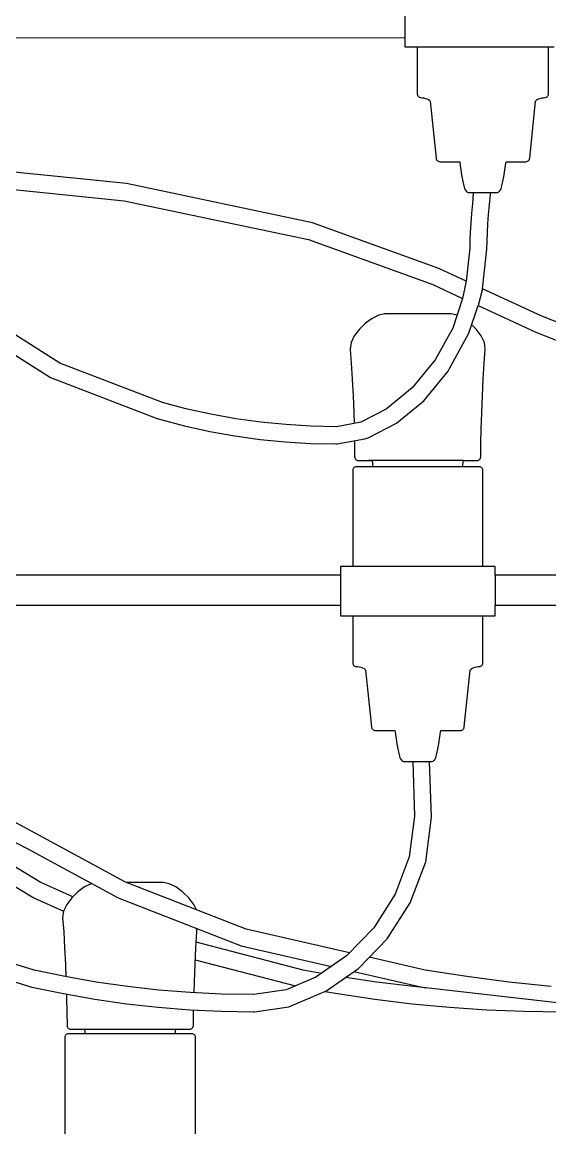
# Model space of a CAD drawing. Header units: millimetres. Extents: x 112 to 8820, y -2365 to 5002.
# Drawn here: x 3607.1 to 3714.2, y -908.5 to -683 of the extents above; entities that cross this region are included whole.
import ezdxf

# ---------------------------------------------------------------- set-up
doc = ezdxf.new("R2010")
doc.units = ezdxf.units.MM

# ---------------------------------------------------------------- blocks, each defined once
blk = doc.blocks.new('2097-50_EL_lateral')
for p, q in [((26.771, -105.376), (26.771, -105.985)), ((1.512, -105.965, 0.142), (26.771, -105.985)), ((26.771, -105.985), (26.771, -106.172)), ((26.771, -106.172), (26.777, -106.172)), ((26.777, -106.172), (26.812, -106.172)), ((26.812, -106.172), (26.914, -106.172)), ((26.914, -106.172), (27.079, -106.172)), ((27.022, -106.172), (27.022, -107.125)), ((27.079, -106.172), (27.3, -106.172)), ((27.3, -106.172), (27.567, -106.172)), ((27.567, -106.172), (27.868, -106.172)), ((27.868, -106.172), (28.191, -106.172)), ((28.191, -106.172), (28.521, -106.172)), ((28.521, -106.172), (28.844, -106.172)), ((28.844, -106.172), (29.146, -106.172)), ((29.146, -106.172), (29.413, -106.172)), ((29.413, -106.172), (29.634, -106.172)), ((29.634, -106.172), (29.799, -106.172)), ((29.684, -107.125), (29.684, -106.172)), ((27.022, -107.125), (27.024, -107.142)), ((27.024, -107.142), (27.029, -107.157)), ((27.029, -107.157), (27.038, -107.171)), ((27.038, -107.171), (27.05, -107.182)), ((27.05, -107.182), (27.063, -107.191)), ((27.063, -107.191), (27.079, -107.197)), ((27.079, -107.197), (27.096, -107.199)), ((27.096, -107.199), (27.121, -107.201)), ((27.121, -107.201), (27.152, -107.206)), ((27.152, -107.206), (27.187, -107.214)), ((27.187, -107.214), (27.221, -107.226)), ((27.221, -107.226), (27.251, -107.239)), ((27.251, -107.239), (27.273, -107.255)), ((27.273, -107.255), (27.282, -107.272)), ((27.282, -107.272), (27.402, -108.425)), ((29.304, -108.425), (29.424, -107.272)), ((29.424, -107.272), (29.433, -107.255)), ((29.433, -107.255), (29.455, -107.239)), ((29.455, -107.239), (29.485, -107.226)), ((29.485, -107.226), (29.519, -107.214)), ((29.519, -107.214), (29.554, -107.206)), ((29.554, -107.206), (29.585, -107.201)), ((29.585, -107.201), (29.61, -107.199)), ((29.61, -107.199), (29.627, -107.197)), ((29.627, -107.197), (29.642, -107.191)), ((29.642, -107.191), (29.656, -107.182)), ((29.656, -107.182), (29.668, -107.171)), ((29.668, -107.171), (29.676, -107.157)), ((29.676, -107.157), (29.682, -107.142)), ((29.682, -107.142), (29.684, -107.125)), ((21.12, -108.943), (15.376, -108.36)), ((27.402, -108.425), (27.406, -108.442)), ((29.3, -108.442), (29.304, -108.425)), ((27.406, -108.442), (27.413, -108.458)), ((27.413, -108.458), (27.423, -108.471)), ((27.423, -108.471), (27.435, -108.482)), ((27.435, -108.482), (27.45, -108.491)), ((27.45, -108.491), (27.466, -108.496)), ((27.466, -108.496), (27.484, -108.498)), ((27.484, -108.498), (27.49, -108.498)), ((27.49, -108.498), (27.509, -108.498)), ((27.509, -108.498), (27.565, -108.498)), ((27.565, -108.498), (27.656, -108.498)), ((27.656, -108.498), (27.777, -108.498)), ((27.777, -108.498), (27.883, -108.498)), ((27.883, -108.498), (27.886, -108.52)), ((27.886, -108.52), (27.894, -108.579)), ((27.894, -108.579), (27.906, -108.664)), ((27.906, -108.664), (27.921, -108.764)), ((28.785, -108.764), (28.8, -108.664)), ((28.8, -108.664), (28.812, -108.579)), ((28.812, -108.579), (28.82, -108.52)), ((28.82, -108.52), (28.823, -108.498)), ((28.823, -108.498), (28.936, -108.498)), ((28.936, -108.498), (29.057, -108.498)), ((29.057, -108.498), (29.147, -108.498)), ((29.147, -108.498), (29.203, -108.498)), ((29.203, -108.498), (29.222, -108.498)), ((29.222, -108.498), (29.24, -108.496)), ((29.24, -108.496), (29.256, -108.491)), ((29.256, -108.491), (29.271, -108.482)), ((29.271, -108.482), (29.283, -108.471)), ((29.283, -108.471), (29.293, -108.458)), ((29.293, -108.458), (29.3, -108.442)), ((15.355, -108.709), (21.071, -109.29)), ((27.921, -108.764), (27.94, -108.867)), ((27.94, -108.867), (27.961, -108.963)), ((28.745, -108.963), (28.766, -108.867)), ((28.766, -108.867), (28.785, -108.764)), ((24.897, -109.739), (21.12, -108.943)), ((27.961, -108.963), (27.983, -109.041)), ((27.983, -109.041), (27.991, -109.06)), ((27.991, -109.06), (28.001, -109.078)), ((28.001, -109.078), (28.013, -109.094)), ((28.013, -109.094), (28.026, -109.107)), ((28.026, -109.107), (28.04, -109.117)), ((28.04, -109.117), (28.056, -109.124)), ((28.65, -109.124), (28.665, -109.117)), ((28.665, -109.117), (28.68, -109.107)), ((28.68, -109.107), (28.693, -109.094)), ((28.693, -109.094), (28.705, -109.078)), ((28.705, -109.078), (28.715, -109.06)), ((28.715, -109.06), (28.723, -109.041)), ((28.723, -109.041), (28.745, -108.963)), ((21.071, -109.29), (24.81, -110.078)), ((28.056, -109.124), (28.073, -109.126)), ((28.073, -109.126), (28.079, -109.126)), ((28.079, -109.126), (28.08, -109.126)), ((28.08, -109.126), (28.086, -109.126)), ((28.086, -109.126), (28.104, -109.126)), ((28.104, -109.126), (28.133, -109.126)), ((28.133, -109.126), (28.171, -109.126)), ((28.158, -109.137), (28.14, -109.344)), ((28.159, -109.126), (28.158, -109.137)), ((28.171, -109.126), (28.218, -109.126)), ((28.218, -109.126), (28.271, -109.126)), ((28.271, -109.126), (28.327, -109.126)), ((28.327, -109.126), (28.385, -109.126)), ((28.385, -109.126), (28.442, -109.126)), ((28.442, -109.126), (28.494, -109.126)), ((28.487, -109.369), (28.505, -109.163)), ((28.494, -109.126), (28.541, -109.126)), ((28.505, -109.163), (28.508, -109.126)), ((28.541, -109.126), (28.58, -109.126)), ((28.58, -109.126), (28.609, -109.126)), ((28.609, -109.126), (28.627, -109.126)), ((28.627, -109.126), (28.633, -109.126)), ((28.633, -109.126), (28.65, -109.124)), ((28.123, -109.547), (28.109, -109.742)), ((28.14, -109.344), (28.123, -109.547)), ((28.47, -109.57), (28.487, -109.369)), ((27.459, -110.665), (24.897, -109.739)), ((28.109, -109.742), (28.098, -109.928)), ((28.445, -109.944), (28.456, -109.762)), ((28.456, -109.762), (28.47, -109.57)), ((28.098, -109.928), (28.09, -110.102)), ((28.438, -110.111), (28.445, -109.944)), ((24.81, -110.078), (27.337, -110.992)), ((28.09, -110.102), (28.088, -110.253)), ((28.436, -110.272), (28.438, -110.111)), ((28.088, -110.253), (28.015, -110.923)), ((28.348, -111.077), (28.436, -110.272)), ((28.015, -110.923), (27.459, -110.665)), ((27.337, -110.992), (27.939, -111.27)), ((28.015, -110.923), (27.939, -111.27)), ((28.348, -111.077), (28.255, -111.416)), ((29.55, -111.634), (28.348, -111.077)), ((27.939, -111.27), (27.742, -111.874)), ((26.358, -111.586), (26.24, -111.61)), ((26.38, -111.586), (26.358, -111.586)), ((26.442, -111.586), (26.38, -111.586)), ((26.542, -111.586), (26.442, -111.586)), ((26.672, -111.586), (26.542, -111.586)), ((26.826, -111.586), (26.672, -111.586)), ((26.992, -111.586), (26.826, -111.586)), ((27.162, -111.586), (26.992, -111.586)), ((27.323, -111.586), (27.162, -111.586)), ((27.466, -111.586), (27.323, -111.586)), ((27.582, -111.586), (27.466, -111.586)), ((27.664, -111.586), (27.582, -111.586)), ((27.706, -111.586), (27.664, -111.586)), ((27.824, -111.61), (27.706, -111.586)), ((28.071, -111.978), (28.255, -111.416)), ((28.255, -111.416), (29.425, -111.958)), ((19.766, -112.585), (18.295, -111.655)), ((25.97, -111.774), (25.845, -111.894)), ((26.106, -111.676), (25.97, -111.774)), ((26.24, -111.61), (26.106, -111.676)), ((27.828, -111.612), (27.824, -111.61)), ((28.216, -111.894), (28.127, -111.808)), ((31.929, -112.562), (29.55, -111.634)), ((18.087, -111.937), (19.574, -112.876)), ((25.743, -112.029), (25.676, -112.167)), ((25.845, -111.894), (25.743, -112.029)), ((27.742, -111.874), (27.387, -112.515)), ((27.674, -112.695), (28.071, -111.978)), ((28.317, -112.029), (28.216, -111.894)), ((28.383, -112.167), (28.317, -112.029)), ((29.425, -111.958), (31.834, -112.899)), ((25.676, -112.167), (25.659, -112.3)), ((28.4, -112.3), (28.383, -112.167)), ((25.659, -112.3), (25.682, -112.588)), ((28.377, -112.588), (28.4, -112.3)), ((21.851, -113.385), (19.766, -112.585)), ((19.766, -112.585), (19.766, -112.585)), ((25.682, -112.588), (25.701, -112.909)), ((27.387, -112.515), (26.918, -113.085)), ((27.647, -112.744), (27.674, -112.695)), ((28.358, -112.909), (28.377, -112.588)), ((19.574, -112.876), (21.719, -113.7)), ((25.701, -112.909), (25.717, -113.248)), ((27.151, -113.346), (27.647, -112.744)), ((28.342, -113.248), (28.358, -112.909)), ((26.918, -113.085), (26.391, -113.521)), ((22.326, -113.509), (21.851, -113.385)), ((25.717, -113.248), (25.73, -113.589)), ((26.598, -113.804), (27.151, -113.346)), ((28.329, -113.589), (28.342, -113.248)), ((22.831, -113.62), (22.326, -113.509)), ((23.337, -113.711), (22.831, -113.62)), ((25.73, -113.589), (25.737, -113.808)), ((26.391, -113.521), (25.878, -113.782)), ((28.32, -113.919), (28.329, -113.589)), ((21.719, -113.7), (21.787, -113.723)), ((21.787, -113.723), (22.297, -113.856)), ((23.844, -113.782), (23.337, -113.711)), ((24.352, -113.832), (23.844, -113.782)), ((24.86, -113.863), (24.352, -113.832)), ((25.878, -113.782), (25.382, -113.873)), ((26.022, -114.097), (26.598, -113.804)), ((22.297, -113.856), (22.807, -113.968)), ((22.807, -113.968), (23.318, -114.06)), ((23.318, -114.06), (23.829, -114.131)), ((25.37, -113.873), (24.86, -113.863)), ((25.382, -113.873), (25.37, -113.873)), ((28.313, -114.224), (28.32, -113.919)), ((23.829, -114.131), (24.342, -114.182)), ((24.342, -114.182), (24.856, -114.213)), ((24.856, -114.213), (25.369, -114.223)), ((25.369, -114.223), (25.393, -114.223)), ((25.393, -114.223), (25.954, -114.12)), ((25.745, -114.158), (25.746, -114.224)), ((25.746, -114.224), (25.75, -114.488)), ((25.954, -114.12), (26.022, -114.097)), ((28.31, -114.488), (28.313, -114.224)), ((25.75, -114.488), (25.752, -114.505)), ((25.752, -114.505), (25.758, -114.52)), ((25.758, -114.52), (25.767, -114.534)), ((28.293, -114.534), (28.302, -114.52)), ((28.302, -114.52), (28.308, -114.505)), ((28.308, -114.505), (28.31, -114.488)), ((25.715, -114.742), (25.713, -114.759)), ((25.72, -114.727), (25.715, -114.742)), ((25.729, -114.713), (25.72, -114.727)), ((25.74, -114.701), (25.729, -114.713)), ((25.754, -114.693), (25.74, -114.701)), ((25.77, -114.687), (25.754, -114.693)), ((25.767, -114.534), (25.779, -114.545)), ((25.786, -114.685), (25.77, -114.687)), ((25.779, -114.545), (25.794, -114.554)), ((25.841, -114.685), (25.786, -114.685)), ((25.794, -114.554), (25.81, -114.559)), ((25.81, -114.559), (25.828, -114.56)), ((25.828, -114.56), (25.866, -114.56)), ((25.948, -114.685), (25.841, -114.685)), ((25.866, -114.56), (25.977, -114.56)), ((26.102, -114.685), (25.948, -114.685)), ((25.977, -114.56), (26.105, -114.56)), ((27.958, -114.56), (26.041, -114.56)), ((26.296, -114.685), (26.102, -114.685)), ((26.105, -114.56), (26.122, -114.685)), ((26.523, -114.685), (26.296, -114.685)), ((26.773, -114.685), (26.523, -114.685)), ((27.033, -114.685), (26.773, -114.685)), ((27.294, -114.685), (27.033, -114.685)), ((27.543, -114.685), (27.294, -114.685)), ((27.77, -114.685), (27.543, -114.685)), ((27.965, -114.685), (27.77, -114.685)), ((27.941, -114.685), (27.958, -114.56)), ((27.958, -114.56), (28.012, -114.56)), ((28.119, -114.685), (27.965, -114.685)), ((28.012, -114.56), (28.157, -114.56)), ((28.226, -114.685), (28.119, -114.685)), ((28.157, -114.56), (28.233, -114.56)), ((28.28, -114.685), (28.226, -114.685)), ((28.233, -114.56), (28.25, -114.559)), ((28.25, -114.559), (28.266, -114.554)), ((28.266, -114.554), (28.281, -114.545)), ((28.297, -114.687), (28.28, -114.685)), ((28.281, -114.545), (28.293, -114.534)), ((28.312, -114.693), (28.297, -114.687)), ((28.326, -114.701), (28.312, -114.693)), ((28.337, -114.713), (28.326, -114.701)), ((28.346, -114.727), (28.337, -114.713)), ((28.352, -114.742), (28.346, -114.727)), ((28.354, -114.759), (28.352, -114.742)), ((25.713, -114.759), (25.713, -116.712)), ((28.354, -116.712), (28.354, -114.759)), ((25.531, -116.712), (25.463, -116.712)), ((25.463, -116.712), (25.463, -116.882)), ((25.666, -116.712), (25.531, -116.712)), ((25.86, -116.712), (25.666, -116.712)), ((26.105, -116.712), (25.86, -116.712)), ((26.391, -116.712), (26.105, -116.712)), ((26.705, -116.712), (26.391, -116.712)), ((27.033, -116.712), (26.705, -116.712)), ((27.362, -116.712), (27.033, -116.712)), ((27.676, -116.712), (27.362, -116.712)), ((27.961, -116.712), (27.676, -116.712)), ((28.207, -116.712), (27.961, -116.712)), ((28.401, -116.712), (28.207, -116.712)), ((28.535, -116.712), (28.401, -116.712)), ((28.604, -116.712), (28.535, -116.712)), ((28.604, -116.882), (28.604, -116.712)), ((25.463, -116.882), (15.758, -116.882)), ((25.463, -116.882), (25.463, -117.491)), ((32.523, -116.882), (28.604, -116.882)), ((28.604, -116.882), (28.604, -117.491)), ((15.758, -117.491), (25.463, -117.491)), ((25.463, -117.491), (25.463, -117.712)), ((28.604, -117.712), (28.604, -117.491)), ((28.604, -117.491), (32.523, -117.491)), ((25.463, -117.712), (25.531, -117.712)), ((25.531, -117.712), (25.666, -117.712)), ((25.666, -117.712), (25.86, -117.712)), ((25.713, -117.712), (25.713, -118.664)), ((25.86, -117.712), (26.105, -117.712)), ((26.105, -117.712), (26.391, -117.712)), ((26.391, -117.712), (26.705, -117.712)), ((26.705, -117.712), (27.033, -117.712)), ((27.033, -117.712), (27.362, -117.712)), ((27.362, -117.712), (27.676, -117.712)), ((27.676, -117.712), (27.961, -117.712)), ((27.961, -117.712), (28.207, -117.712)), ((28.207, -117.712), (28.401, -117.712)), ((28.354, -118.664), (28.354, -117.712)), ((28.401, -117.712), (28.535, -117.712)), ((28.535, -117.712), (28.604, -117.712)), ((25.713, -118.664), (25.715, -118.681)), ((25.715, -118.681), (25.72, -118.697)), ((25.72, -118.697), (25.729, -118.711)), ((25.729, -118.711), (25.74, -118.722)), ((25.74, -118.722), (25.754, -118.731)), ((25.754, -118.731), (25.77, -118.736)), ((25.77, -118.736), (25.786, -118.738)), ((25.786, -118.738), (25.811, -118.74)), ((25.811, -118.74), (25.842, -118.746)), ((25.842, -118.746), (25.877, -118.754)), ((25.877, -118.754), (25.911, -118.765)), ((25.911, -118.765), (25.941, -118.779)), ((25.941, -118.779), (25.962, -118.795)), ((25.962, -118.795), (25.972, -118.812)), ((28.095, -118.812), (28.104, -118.795)), ((28.104, -118.795), (28.126, -118.779)), ((28.126, -118.779), (28.156, -118.765)), ((28.156, -118.765), (28.19, -118.754)), ((28.19, -118.754), (28.225, -118.746)), ((28.225, -118.746), (28.255, -118.74)), ((28.255, -118.74), (28.28, -118.738)), ((28.28, -118.738), (28.297, -118.736)), ((28.297, -118.736), (28.312, -118.731)), ((28.312, -118.731), (28.326, -118.722)), ((28.326, -118.722), (28.337, -118.711)), ((28.337, -118.711), (28.346, -118.697)), ((28.346, -118.697), (28.352, -118.681)), ((28.352, -118.681), (28.354, -118.664)), ((25.972, -118.812), (26.091, -119.964)), ((27.976, -119.964), (28.095, -118.812)), ((26.091, -119.964), (26.094, -119.982)), ((26.094, -119.982), (26.101, -119.997)), ((26.101, -119.997), (26.111, -120.011)), ((26.111, -120.011), (26.124, -120.022)), ((26.124, -120.022), (26.138, -120.031)), ((26.138, -120.031), (26.154, -120.036)), ((26.154, -120.036), (26.172, -120.038)), ((26.172, -120.038), (26.21, -120.038)), ((26.21, -120.038), (26.283, -120.038)), ((26.283, -120.038), (26.39, -120.038)), ((26.39, -120.038), (26.524, -120.038)), ((26.524, -120.038), (26.569, -120.038)), ((26.569, -120.038), (26.572, -120.06)), ((26.572, -120.06), (26.58, -120.119)), ((26.58, -120.119), (26.592, -120.204)), ((27.475, -120.204), (27.487, -120.119)), ((27.487, -120.119), (27.495, -120.06)), ((27.495, -120.06), (27.498, -120.038)), ((27.498, -120.038), (27.542, -120.038)), ((27.542, -120.038), (27.677, -120.038)), ((27.677, -120.038), (27.783, -120.038)), ((27.783, -120.038), (27.857, -120.038)), ((27.857, -120.038), (27.895, -120.038)), ((27.895, -120.038), (27.912, -120.036)), ((27.912, -120.036), (27.928, -120.031)), ((27.928, -120.031), (27.943, -120.022)), ((27.943, -120.022), (27.955, -120.011)), ((27.955, -120.011), (27.965, -119.997)), ((27.965, -119.997), (27.972, -119.982)), ((27.972, -119.982), (27.976, -119.964)), ((26.592, -120.204), (26.607, -120.303)), ((26.607, -120.303), (26.626, -120.407)), ((27.441, -120.407), (27.459, -120.303)), ((27.459, -120.303), (27.475, -120.204)), ((26.626, -120.407), (26.646, -120.503)), ((26.646, -120.503), (26.669, -120.581)), ((26.669, -120.581), (26.677, -120.6)), ((26.677, -120.6), (26.686, -120.618)), ((27.38, -120.618), (27.39, -120.6)), ((27.39, -120.6), (27.398, -120.581)), ((27.398, -120.581), (27.42, -120.503)), ((27.42, -120.503), (27.441, -120.407)), ((26.686, -120.618), (26.698, -120.634)), ((26.698, -120.634), (26.711, -120.647)), ((26.711, -120.647), (26.726, -120.657)), ((26.726, -120.657), (26.742, -120.663)), ((26.742, -120.663), (26.758, -120.665)), ((26.758, -120.665), (26.77, -120.665)), ((26.77, -120.665), (26.794, -120.665)), ((26.794, -120.665), (26.828, -120.665)), ((26.828, -120.665), (26.871, -120.665)), ((26.871, -120.665), (26.921, -120.665)), ((26.921, -120.665), (26.976, -120.665)), ((26.93, -120.665), (26.964, -121.77)), ((26.976, -120.665), (27.033, -120.665)), ((27.033, -120.665), (27.091, -120.665)), ((27.091, -120.665), (27.146, -120.665)), ((27.146, -120.665), (27.196, -120.665)), ((27.196, -120.665), (27.239, -120.665)), ((27.239, -120.665), (27.273, -120.665)), ((27.307, -121.79), (27.272, -120.665)), ((27.273, -120.665), (27.296, -120.665)), ((27.296, -120.665), (27.308, -120.665)), ((27.308, -120.665), (27.325, -120.663)), ((27.325, -120.663), (27.341, -120.657)), ((27.341, -120.657), (27.355, -120.647)), ((27.355, -120.647), (27.368, -120.634)), ((27.368, -120.634), (27.38, -120.618)), ((19.267, -122.118), (17.504, -121.168)), ((17.058, -121.379), (19.104, -122.427)), ((26.964, -121.77), (26.86, -122.599)), ((27.193, -122.696), (27.307, -121.79)), ((19.364, -123.114), (17.726, -122.118)), ((21.096, -123.114), (19.267, -122.118)), ((17.581, -122.427), (19.234, -123.432)), ((19.104, -122.427), (20.951, -123.432)), ((26.86, -122.599), (26.574, -123.358)), ((26.879, -123.529), (27.193, -122.696)), ((20.028, -123.407), (19.364, -123.114)), ((20.131, -123.307), (20.006, -123.428)), ((20.267, -123.209), (20.131, -123.307)), ((20.4, -123.144), (20.267, -123.209)), ((20.415, -123.141), (20.4, -123.144)), ((23.547, -124.068), (21.096, -123.114)), ((21.194, -123.12), (21.111, -123.12)), ((21.362, -123.12), (21.194, -123.12)), ((21.52, -123.12), (21.362, -123.12)), ((21.657, -123.12), (21.52, -123.12)), ((21.765, -123.12), (21.657, -123.12)), ((21.837, -123.12), (21.765, -123.12)), ((21.869, -123.12), (21.837, -123.12)), ((21.987, -123.144), (21.869, -123.12)), ((22.121, -123.209), (21.987, -123.144)), ((22.256, -123.307), (22.121, -123.209)), ((22.382, -123.428), (22.256, -123.307)), ((19.234, -123.432), (19.839, -123.7)), ((20.006, -123.428), (19.904, -123.562)), ((20.951, -123.432), (23.445, -124.404)), ((22.483, -123.562), (22.382, -123.428)), ((26.574, -123.358), (26.137, -124.036)), ((26.409, -124.258), (26.879, -123.529)), ((19.838, -123.701), (19.821, -123.834)), ((19.904, -123.562), (19.838, -123.701)), ((22.537, -123.675), (22.483, -123.562)), ((19.821, -123.834), (19.843, -124.122)), ((19.243, -124.896), (16.572, -124.075)), ((19.843, -124.122), (19.863, -124.443)), ((22.525, -124.443), (22.544, -124.122)), ((22.544, -124.122), (22.549, -124.055)), ((25.644, -124.545), (23.547, -124.068)), ((26.137, -124.036), (25.587, -124.605)), ((16.406, -124.376), (19.197, -125.24)), ((19.863, -124.443), (19.879, -124.781)), ((22.509, -124.781), (22.525, -124.443)), ((24.707, -124.896), (22.532, -124.33)), ((23.445, -124.404), (25.277, -124.821)), ((25.826, -124.861), (26.409, -124.258)), ((25.587, -124.605), (24.964, -125.039)), ((27.183, -124.896), (26.043, -124.636)), ((19.871, -125.026), (19.243, -124.896)), ((19.879, -124.781), (19.888, -125.029)), ((22.496, -125.123), (22.509, -124.781)), ((22.513, -124.685), (24.548, -125.214)), ((25.076, -124.961), (24.707, -124.896)), ((25.167, -125.321), (25.826, -124.861)), ((28.03, -125.026), (27.183, -124.896)), ((20.504, -125.137), (19.871, -125.026)), ((22.489, -125.353), (22.496, -125.123)), ((24.964, -125.039), (24.36, -125.293)), ((26.196, -125.137), (25.564, -125.044)), ((25.734, -124.925), (27.119, -125.24)), ((28.883, -125.137), (28.03, -125.026)), ((19.197, -125.24), (19.837, -125.373)), ((21.139, -125.228), (20.504, -125.137)), ((21.775, -125.299), (21.139, -125.228)), ((22.412, -125.35), (21.775, -125.299)), ((23.05, -125.38), (22.412, -125.35)), ((24.36, -125.293), (23.705, -125.39)), ((24.414, -125.637), (25.114, -125.343)), ((25.114, -125.343), (25.167, -125.321)), ((25.149, -125.328), (25.405, -125.373)), ((26.946, -125.228), (26.196, -125.137)), ((27.195, -125.252), (26.946, -125.228)), ((27.119, -125.24), (27.195, -125.252)), ((30.674, -125.655), (27.195, -125.252)), ((29.739, -125.228), (28.883, -125.137)), ((19.837, -125.373), (20.476, -125.485)), ((19.899, -125.384), (19.901, -125.453)), ((19.901, -125.453), (19.908, -125.757)), ((20.476, -125.485), (21.117, -125.577)), ((23.69, -125.39), (23.05, -125.38)), ((23.705, -125.39), (23.69, -125.39)), ((25.405, -125.373), (26.159, -125.485)), ((26.159, -125.485), (26.916, -125.577)), ((19.908, -125.757), (19.911, -126.021)), ((21.117, -125.577), (21.759, -125.649)), ((21.759, -125.649), (22.402, -125.7)), ((22.402, -125.7), (23.046, -125.73)), ((22.476, -126.021), (22.48, -125.757)), ((22.48, -125.757), (22.481, -125.703)), ((23.046, -125.73), (23.69, -125.74)), ((23.69, -125.74), (23.72, -125.74)), ((23.72, -125.74), (24.414, -125.637)), ((26.916, -125.577), (27.674, -125.649)), ((27.674, -125.649), (28.433, -125.7)), ((28.433, -125.7), (29.193, -125.73)), ((29.193, -125.73), (29.953, -125.74)), ((19.911, -126.021), (19.913, -126.038)), ((22.474, -126.038), (22.476, -126.021)), ((19.868, -126.245), (19.866, -126.262)), ((19.874, -126.23), (19.868, -126.245)), ((19.882, -126.216), (19.874, -126.23)), ((19.894, -126.204), (19.882, -126.216)), ((19.907, -126.196), (19.894, -126.204)), ((19.923, -126.19), (19.907, -126.196)), ((19.913, -126.038), (19.919, -126.054)), ((19.919, -126.054), (19.929, -126.068)), ((19.94, -126.188), (19.923, -126.19)), ((19.929, -126.068), (19.941, -126.079)), ((19.967, -126.188), (19.94, -126.188)), ((19.941, -126.079), (19.955, -126.087)), ((19.955, -126.087), (19.971, -126.093)), ((20.048, -126.188), (19.967, -126.188)), ((19.971, -126.093), (19.989, -126.094)), ((19.989, -126.094), (20.045, -126.094)), ((20.045, -126.094), (20.174, -126.094)), ((20.179, -126.188), (20.048, -126.188)), ((20.174, -126.094), (20.265, -126.094)), ((20.355, -126.188), (20.179, -126.188)), ((20.265, -126.094), (20.278, -126.188)), ((20.265, -126.094), (22.122, -126.094)), ((20.567, -126.188), (20.355, -126.188)), ((20.806, -126.188), (20.567, -126.188)), ((21.063, -126.188), (20.806, -126.188)), ((21.325, -126.188), (21.063, -126.188)), ((21.581, -126.188), (21.325, -126.188)), ((21.82, -126.188), (21.581, -126.188)), ((22.033, -126.188), (21.82, -126.188)), ((22.208, -126.188), (22.033, -126.188)), ((22.109, -126.188), (22.122, -126.094)), ((22.122, -126.094), (22.213, -126.094)), ((22.339, -126.188), (22.208, -126.188)), ((22.213, -126.094), (22.342, -126.094)), ((22.42, -126.188), (22.339, -126.188)), ((22.342, -126.094), (22.399, -126.094)), ((22.399, -126.094), (22.416, -126.093)), ((22.416, -126.093), (22.432, -126.087)), ((22.447, -126.188), (22.42, -126.188)), ((22.432, -126.087), (22.447, -126.079)), ((22.447, -126.079), (22.459, -126.068)), ((22.464, -126.19), (22.447, -126.188)), ((22.459, -126.068), (22.468, -126.054)), ((22.48, -126.196), (22.464, -126.19)), ((22.468, -126.054), (22.474, -126.038)), ((22.494, -126.204), (22.48, -126.196)), ((22.505, -126.216), (22.494, -126.204)), ((22.514, -126.23), (22.505, -126.216)), ((22.519, -126.245), (22.514, -126.23)), ((22.521, -126.262), (22.519, -126.245)), ((19.866, -126.262), (19.866, -128.215)), ((22.521, -128.215), (22.521, -126.262))]:
    blk.add_line(p, q)

msp = doc.modelspace()

# ---------------------------------------------------------------- block references
at = {"color": 1, "xscale": 10, "yscale": 10, "zscale": 10}
msp.add_blockref('2097-50_EL_lateral', (3417.13, 373.69), dxfattribs=at)

doc.saveas('drawing.dxf')
